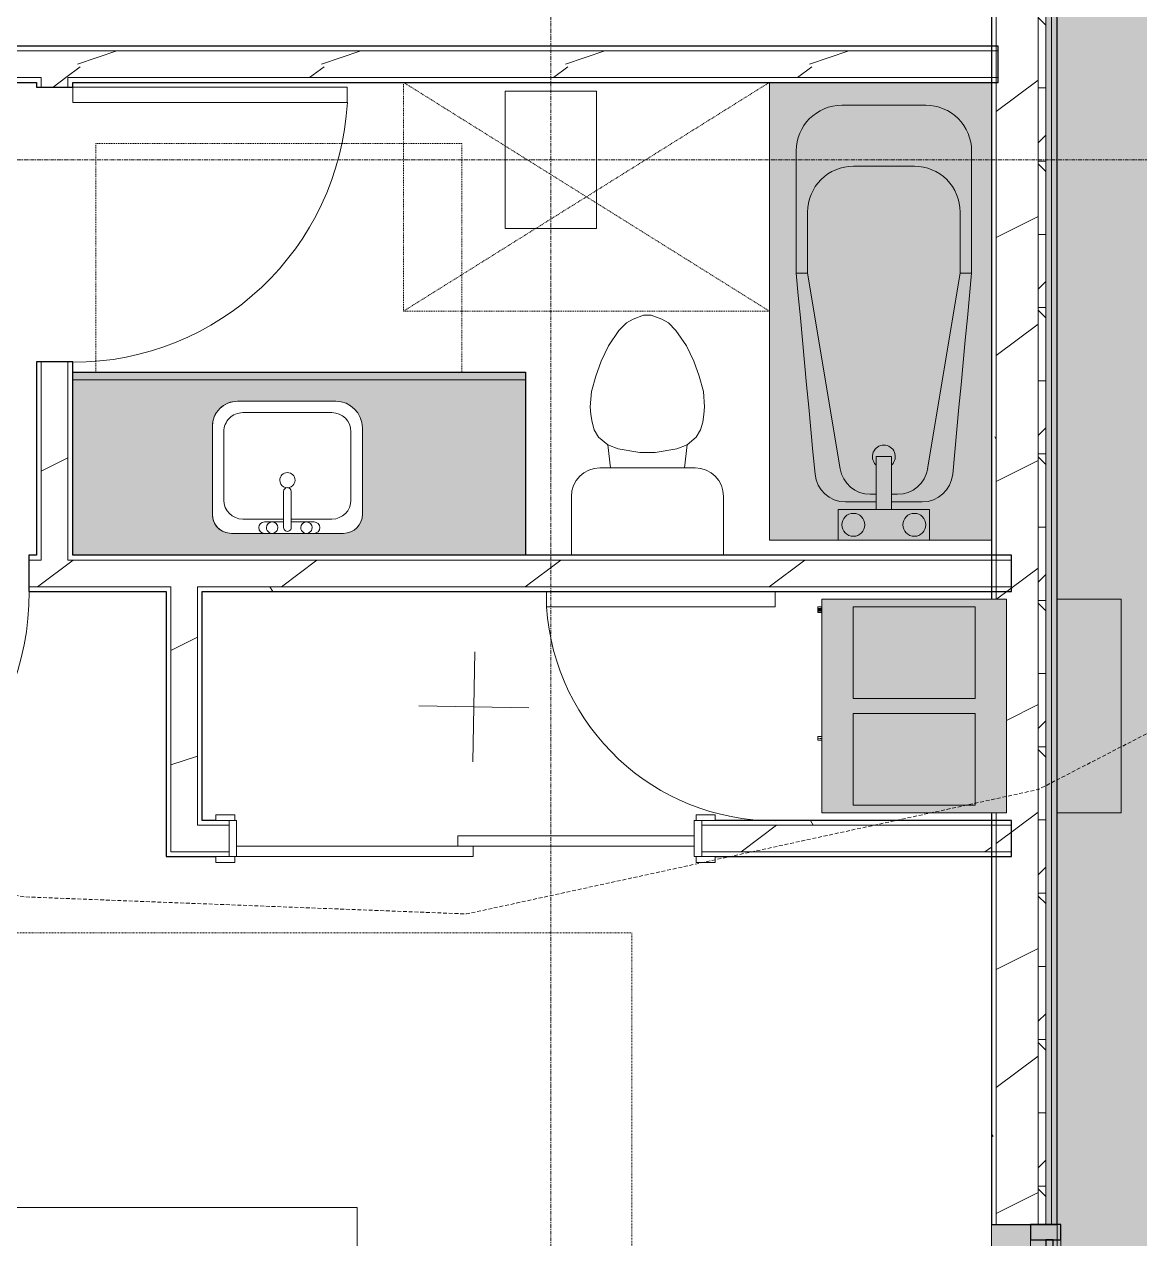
# Model space of a CAD drawing. Header units: inches. Extents: x -10205 to 13964, y -460 to 30702.
# Drawn here: x -2233.3 to -2087, y 11393.1 to 11552.3 of the extents above; entities that cross this region are included whole.
import ezdxf

# ---------------------------------------------------------------- set-up
doc = ezdxf.new("R2010")
doc.units = ezdxf.units.IN
doc.header["$MEASUREMENT"] = 0
for name, pattern in [('Dash 1_16_', [0.125, 0.0625, -0.0625]), ('Grid Line 1_2_', [0.875, 0.5, -0.125, 0.125, -0.125]), ('Hidden 1_8_', [0.1875, 0.125, -0.0625]), ('IMPORT-DASHED _2_', [0.75, 0.5, -0.25])]:
    doc.linetypes.add(name, pattern=pattern)
for name, color, linetype, lineweight in [('0-1', 7, 'Continuous', 5), ('0-4', 7, 'Continuous', 9), ('00base_6150001_dwg', 147, 'Continuous', 13), ('4', 147, 'Continuous', 13), ('A-DETL-HDLN-1', 7, 'Hidden 1_8_', 9), ('A-DOOR-3', 7, 'Continuous', 9), ('A-DOOR-4', 250, 'Continuous', 13), ('A-DOOR-FRAM-2', 250, 'Continuous', 13), ('A-FLOR-5', 192, 'Continuous', 5), ('A-GENM', 5, 'Continuous', 9), ('A-GENM-10', 5, 'Continuous', 25), ('A-WALL', 113, 'Continuous', 9), ('A-WALL-5', 130, 'Continuous', 25), ('A-WALL-6', 7, 'Continuous', 9), ('A-WALL-7', 113, 'Continuous', 5), ('A-WALL-8', 113, 'Continuous', 25), ('A-WALL-PATT-3', 7, 'Continuous', 9), ('A-WALL-PATT-4', 8, 'Continuous', 9), ('A-WALL-PATT-5', 111, 'Continuous', 9), ('E_TOPO_DTM_Contours_Minor', 147, 'IMPORT-DASHED _2_', 13), ('I-FURN-3', 7, 'Continuous', 9), ('I-FURN-HDLN-2', 254, 'Dash 1_16_', 9), ('M-EQPM-1', 8, 'Continuous', 9), ('M-EQPM-2', 7, 'Continuous', 9), ('P-SANR-FIXT-1', 8, 'Continuous', 9), ('P-SANR-FIXT-5', 7, 'Continuous', 9), ('PROP BUILD 1ST FLOOR-1', 147, 'Continuous', 13), ('Q-CASE-2', 254, 'Continuous', 9), ('Q-CASE-5', 130, 'Continuous', 25), ('Q-CASE-6', 7, 'Continuous', 9), ('S-COLS', 52, 'Continuous', 9), ('S-GRID-1', 1, 'Grid Line 1_2_', 9)]:
    doc.layers.add(name, color=color, linetype=linetype, lineweight=lineweight)
pattern_1 = [(0, (0, 0), (61.44, 15.36), [2.534, -43.546, 2.534, -43.546, -245.76]), (0, (0, 0), (61.44, 15.36), [-92.16, 2.534, -89.626, 2.534, -43.546, -107.52]), (0, (0, 0), (61.44, 15.36), [-230.4, 2.534, -28.186, 2.534, -74.266]), (120, (23.04, 7.68), (-44.02215, 45.5286), [2.534, -43.546, 2.534, -43.546, -245.76]), (120, (23.04, 7.68), (-44.02215, 45.5286), [-92.16, 2.534, -89.626, 2.534, -43.546, -107.52]), (120, (23.04, 7.68), (-44.02215, 45.5286), [-230.4, 2.534, -28.186, 2.534, -74.266]), (240, (30.72, 38.4), (-17.41785, -60.8886), [2.534, -43.546, 2.534, -43.546, -245.76]), (240, (30.72, 38.4), (-17.41785, -60.8886), [-92.16, 2.534, -89.626, 2.534, -43.546, -107.52]), (240, (30.72, 38.4), (-17.41785, -60.8886), [-230.4, 2.534, -28.186, 2.534, -74.266])]
pattern_2 = [(216.87, (12.795, 31.987), (95.9612857, 63.9749714), [15.994, -143.942]), (206.565, (31.987, 22.391), (-31.986981, -31.986924), [35.763, -35.763]), (198.435, (31.987, 6.397), (-63.974746, -31.987128), [20.231, -80.922])]

# ---------------------------------------------------------------- blocks, each defined once
blk = doc.blocks.new('Single-Flush - 36_ x 84_-1372839-SITE PLAN - CAD FILE')
at = {"layer": 'A-DOOR-3'}
blk.add_arc((18, 2.37), 36.07, 93.1789, 180, dxfattribs=at)
at = {"layer": 'A-DOOR-4'}
for p, q in [((16, 2.37), (16, 38.39)), ((18, 38.39), (16, 38.39)), ((18, 2.37), (18, 38.39)), ((18, 2.37), (16, 2.37))]:
    blk.add_line(p, q, dxfattribs=at)
blk = doc.blocks.new('Bed-Standard - King 78_ x 80_-V23-SITE PLAN - CAD FILE')
at = {"layer": 'I-FURN-3'}
for p, q in [((-28.31, 41.8), (49.69, 41.8)), ((-28.31, -38.2), (-28.31, 41.8)), ((49.69, 41.8), (49.69, -38.2)), ((49.69, -24.2), (-28.31, -17.63)), ((-25.31, -24.2), (46.69, -24.2)), ((-25.31, -36.2), (-25.31, -24.2)), ((46.69, -36.2), (46.69, -24.2)), ((-25.31, -36.2), (46.69, -36.2)), ((49.69, -38.2), (-28.31, -38.2))]:
    blk.add_line(p, q, dxfattribs=at)
at = {"layer": 'I-FURN-HDLN-2'}
for p, q in [((-64.31, 77.8), (73.69, 77.8)), ((-64.31, -38.2), (-64.31, 77.8)), ((73.69, 77.8), (73.69, -38.2))]:
    blk.add_line(p, q, dxfattribs=at)
blk = doc.blocks.new('FOLDING_SLIDING CLOSET - 60_ x 80_-1494136-SITE PLAN - CAD FILE')
at = {"layer": 'A-DOOR-3'}
for p, q in [((-32.75, 3.25), (-30.25, 3.25)), ((-32.75, 2.5), (-32.75, 3.25)), ((-30.25, 3.25), (-30.25, 2.5)), ((30.25, 3.25), (32.75, 3.25)), ((30.25, 2.5), (30.25, 3.25)), ((32.75, 3.25), (32.75, 2.5)), ((-30.25, 2.5), (-32.75, 2.5)), ((32.75, 2.5), (30.25, 2.5)), ((-32.75, -2.25), (-30.25, -2.25)), ((-32.75, -3), (-32.75, -2.25)), ((-30.25, -3), (-32.75, -3)), ((-30.25, -2.25), (-30.25, -3)), ((30.25, -2.25), (32.75, -2.25)), ((30.25, -3), (30.25, -2.25)), ((32.75, -3), (30.25, -3)), ((32.75, -2.25), (32.75, -3))]:
    blk.add_line(p, q, dxfattribs=at)
at = {"layer": 'A-DOOR-4'}
for p, q in [((-1, 0.5), (30, 0.5)), ((-1, -0.88), (-1, 0.5)), ((30, 0.5), (30, -0.88)), ((-30, -0.88), (1, -0.88)), ((-30, -2.25), (-30, -0.88)), ((30, -0.88), (-1, -0.88)), ((1, -0.88), (1, -2.25)), ((1, -2.25), (-30, -2.25))]:
    blk.add_line(p, q, dxfattribs=at)
at = {"layer": 'A-DOOR-FRAM-2'}
for p, q in [((-31, 2.5), (-30, 2.5)), ((-31, -2.25), (-31, 2.5)), ((-30, 2.5), (-30, -2.25)), ((30, 2.5), (31, 2.5)), ((30, -2.25), (30, 2.5)), ((31, 2.5), (31, -2.25)), ((-30, -2.25), (-31, -2.25)), ((31, -2.25), (30, -2.25))]:
    blk.add_line(p, q, dxfattribs=at)
blk = doc.blocks.new('M_Sink Vanity-Square - 500 x 440mm-1352614-SITE PLAN - CAD FILE')
at = {"layer": 'P-SANR-FIXT-5'}
for p, q in [((7.96, 7.09), (-6.72, 7.09)), ((7.96, 7.09), (-6.72, 7.09)), ((3.62, 7.09), (-2.88, 7.09)), ((0.12, 5.22), (-5.22, 5.22)), ((-2.88, 5.59), (0.12, 5.59)), ((0.12, 6.33), (0.12, 1.59)), ((1.12, 6.33), (1.12, 1.59)), ((1.12, 5.59), (3.62, 5.59)), ((6.46, 5.22), (1.12, 5.22)), ((-9.22, 4.59), (-9.22, -6.73)), ((-9.22, 4.59), (-9.22, -6.73)), ((10.46, -6.91), (10.46, 4.59)), ((10.46, -6.91), (10.46, 4.59)), ((-7.72, 2.72), (-7.72, -6.23)), ((8.96, -6.23), (8.96, 2.72)), ((-5.22, -8.73), (6.46, -8.73)), ((-5.72, -10.23), (7.14, -10.23)), ((-5.72, -10.23), (7.14, -10.23))]:
    blk.add_line(p, q, dxfattribs=at)
for centre, radius, start, end in [((-6.72, 4.59), 2.5, 90, 180), ((-6.72, 4.59), 2.5, 90, 180), ((-2.88, 6.34), 0.75, 90, 270), ((-1.88, 6.34), 0.75, 360, 180), ((0.62, 6.33), 0.5, 360, 180), ((2.62, 6.34), 0.75, 360, 180), ((3.62, 6.34), 0.75, 270, 90), ((7.96, 4.59), 2.5, 0, 90), ((7.96, 4.59), 2.5, 360, 90), ((-5.22, 2.72), 2.5, 90, 180), ((-1.88, 6.34), 0.75, 180, 0), ((2.62, 6.34), 0.75, 180, 360), ((6.46, 2.72), 2.5, 0, 90), ((0.62, 0.13), 1, 360, 180), ((0.62, 0.13), 1, 180, 0), ((0.62, 1.59), 0.5, 180, 0), ((-5.22, -6.23), 2.5, 180, 270), ((6.46, -6.23), 2.5, 270, 0), ((-5.72, -6.73), 3.5, 180, 270), ((-5.72, -6.73), 3.5, 180, 270), ((7.14, -6.91), 3.32, 270, 360), ((7.14, -6.91), 3.32, 270, 0)]:
    blk.add_arc(centre, radius, start, end, dxfattribs=at)
blk = doc.blocks.new('Toilet-Domestic-3D - Toilet-Domestic-3D-1372870-SITE PLAN - CAD FILE')
at = {"layer": 'P-SANR-FIXT-5'}
for p, q in [((-2.74, 11), (-1.87, 11.5)), ((-1.87, 11.5), (-0.5, 12)), ((-0.5, 12), (0.5, 12)), ((0.5, 12), (1.87, 11.5)), ((1.87, 11.5), (2.74, 11)), ((-5.13, 8), (-3.74, 10)), ((-3.74, 10), (-2.74, 11)), ((2.74, 11), (3.74, 10)), ((3.74, 10), (5.13, 8)), ((-6.06, 6), (-5.13, 8)), ((5.13, 8), (6.06, 6)), ((-6.79, 4), (-6.06, 6)), ((6.06, 6), (6.79, 4)), ((-7.33, 1.99), (-6.79, 4)), ((6.79, 4), (7.33, 1.99)), ((-7.5, 0), (-7.33, 1.99)), ((7.33, 1.99), (7.5, 0)), ((-7.41, -1), (-7.5, 0)), ((-7.24, -2), (-7.41, -1)), ((7.41, -1), (7.24, -2)), ((7.5, 0), (7.41, -1)), ((-6.97, -3), (-7.24, -2)), ((-6.4, -4), (-6.97, -3)), ((6.97, -3), (6.4, -4)), ((7.24, -2), (6.97, -3)), ((-5.21, -5), (-6.4, -4)), ((6.4, -4), (5.21, -5)), ((-3.84, -5.5), (-5.21, -5)), ((-4.86, -8.02), (-5.21, -5)), ((-1, -6), (-3.84, -5.5)), ((1, -6), (-1, -6)), ((3.84, -5.5), (1, -6)), ((5.21, -5), (3.84, -5.5)), ((4.86, -8.02), (5.21, -5)), ((6.25, -8.02), (-6.25, -8.02)), ((-9.98, -11.75), (-9.98, -19.48)), ((9.98, -19.48), (9.98, -11.75))]:
    blk.add_line(p, q, dxfattribs=at)
for centre, start, end in [((-6.25, -11.75), 90, 180), ((6.25, -11.75), 0, 90)]:
    blk.add_arc(centre, 3.73, start, end, dxfattribs=at)
blk = doc.blocks.new('OD_CW_Base Cabinet - OD_CW_Base Cabinet-1372871-SITE PLAN - CAD FILE')
at = {"layer": 'Q-CASE-2'}
blk.add_hatch(color=256, dxfattribs=at).paths.add_polyline_path([(39.92, -1), (61.99, -1), (61.99, 0), (2.61, 0), (2.61, -1)], flags=0)
h = blk.add_hatch(color=256, dxfattribs=at)
h.paths.add_polyline_path([(23.43, -24), (61.99, -24), (61.99, -1), (2.61, -1), (2.61, -24), (22.18, -24)], flags=0)
h.paths.add_polyline_path([(23.43, -21.13), (22.78, -21.04), (22.18, -20.79), (21.66, -20.39), (21.26, -19.88), (21.01, -19.27), (20.93, -18.63), (20.93, -7.12), (21.04, -6.26), (21.37, -5.46), (21.9, -4.77), (22.59, -4.25), (23.43, -3.91), (24.25, -3.8), (37.11, -3.8), (38.11, -3.96), (38.86, -4.27), (39.59, -4.83), (40.14, -5.55), (40.49, -6.4), (40.61, -7.3), (40.53, -19.27), (40.28, -19.88), (39.88, -20.39), (39.36, -20.79), (38.76, -21.04), (38.11, -21.13), (24.25, -21.13)], flags=0)
at = {"layer": 'Q-CASE-5'}
for p, q in [((2.61, 0), (61.99, 0)), ((61.99, 0), (61.99, -24))]:
    blk.add_line(p, q, dxfattribs=at)
at = {"layer": 'Q-CASE-6'}
for p, q in [((2.61, 0), (61.99, 0)), ((61.99, -1), (2.61, -1)), ((2.61, -1), (61.99, -1)), ((61.99, 0), (61.99, -1)), ((61.99, -1), (61.99, -24))]:
    blk.add_line(p, q, dxfattribs=at)
blk = doc.blocks.new('Bath Tub - Maestro - 60_x30_-1372872-SITE PLAN - CAD FILE')
at = {"layer": 'P-SANR-FIXT-1'}
for points in [[(0, -25), (0, -29.1), (60, -29.1), (60, 0), (0, 0), (0, -9), (4, -9), (4, -14), (5, -14), (5.05, -9.3), (5.21, -8.67), (5.48, -8.06), (5.83, -7.51), (6.27, -7.03), (6.79, -6.62), (7.36, -6.31), (7.98, -6.09), (9.35, -5.91), (35, -3.5), (51, -3.5), (52.04, -3.59), (53.05, -3.86), (54, -4.3), (54.95, -5), (55.6, -5.64), (56.2, -6.5), (56.64, -7.45), (56.91, -8.46), (57, -9.5), (56.97, -20.74), (56.8, -22.05), (56.2, -23.5), (55.24, -24.74), (54, -25.7), (52.55, -26.3), (51, -26.5), (34.42, -26.45), (7.98, -23.91), (7.36, -23.69), (6.79, -23.38), (6.27, -22.97), (5.83, -22.49), (5.48, -21.94), (5.21, -21.33), (5.05, -20.7), (5, -19), (5, -16), (4, -16), (4, -21), (0, -21)], [(8.63, -5.97), (9.35, -9.26), (35, -5), (35, -3.5), (8.84, -5.95)], [(35, -3.77), (35, -5), (43, -5), (51, -3.5), (35, -3.5)], [(43, -5), (44.55, -5.2), (46.03, -5.83), (47.28, -6.81), (48.2, -8), (48.8, -9.5), (49, -11), (57, -9.5), (56.91, -8.46), (56.64, -7.45), (56.2, -6.5), (55.29, -5.34), (54.86, -4.9), (54, -4.3), (53.05, -3.86), (52.04, -3.59), (51, -3.5), (44.22, -4.77)], [(5, -9.96), (6, -13.2), (6.24, -11.83), (6.98, -10.59), (8.2, -9.66), (9.35, -9.26), (8.63, -5.97), (7.98, -6.09), (7.36, -6.31), (6.74, -6.66), (6.27, -7.03), (5.72, -7.68), (5.48, -8.06), (5.21, -8.67), (5.05, -9.3)], [(6, -16.41), (6, -16.8), (6.24, -18.17), (6.98, -19.41), (8.03, -20.28), (9.35, -20.74), (35, -25), (43, -25), (44.55, -24.8), (46, -24.2), (47.24, -23.24), (48.2, -22), (48.8, -20.5), (49, -19), (49, -11), (48.8, -9.45), (48.12, -7.9), (47.24, -6.76), (46, -5.8), (44.55, -5.2), (43, -5), (35, -5), (9.22, -9.3), (8.03, -9.72), (6.82, -10.83), (6.24, -11.83), (6, -13.2), (6, -14), (10.94, -14), (10.94, -16), (6, -16)], [(49, -19), (57, -20.5), (57, -9.5), (49, -11)], [(4, -16), (10.94, -16), (10.94, -14), (4, -14)], [(5, -20.04), (5.06, -20.74), (5.24, -21.4), (5.72, -22.32), (5.87, -22.53), (6.33, -23.02), (6.79, -23.38), (7.36, -23.69), (8, -23.92), (8.63, -24.03), (9.35, -20.74), (8.03, -20.28), (6.95, -19.38), (6.24, -18.17), (6, -16.8), (5.05, -19.87)], [(43, -25), (51, -26.5), (52.55, -26.3), (54, -25.7), (55.42, -24.51), (56.24, -23.4), (56.8, -22.05), (57, -20.5), (49, -19), (48.72, -20.74), (48.16, -22.05), (47.03, -23.4), (46, -24.2), (44.55, -24.8)], [(8.63, -24.03), (35, -26.5), (35, -25), (9.35, -20.74), (8.65, -23.91)], [(35, -26.5), (51, -26.5), (43, -25), (35, -25), (35, -26.23)]]:
    blk.add_hatch(color=256, dxfattribs=at).paths.add_polyline_path(points, flags=0)
h = blk.add_hatch(color=256, dxfattribs=at)
h.paths.add_polyline_path([(0, -21), (4, -21), (4, -9), (0, -9), (0, -20.74)], flags=0)
h.paths.add_polyline_path([(0.5, -19), (0.55, -18.61), (0.7, -18.25), (0.94, -17.94), (1.25, -17.7), (1.61, -17.55), (2, -17.5), (2.39, -17.55), (3.02, -17.91), (3.06, -17.94), (3.3, -18.25), (3.45, -18.61), (3.5, -19), (3.43, -19.44), (3.3, -19.75), (3.06, -20.06), (2.75, -20.3), (2.38, -20.45), (2, -20.5), (1.61, -20.45), (1.25, -20.3), (0.94, -20.06), (0.7, -19.75), (0.55, -19.39)], flags=0)
h.paths.add_polyline_path([(0.5, -11), (0.55, -10.61), (0.7, -10.25), (0.94, -9.94), (1.25, -9.7), (1.61, -9.55), (2, -9.5), (2.39, -9.55), (2.75, -9.7), (3.06, -9.94), (3.3, -10.25), (3.45, -10.61), (3.5, -11), (3.33, -11.67), (3.3, -11.75), (3.06, -12.06), (2.75, -12.3), (2.39, -12.45), (2, -12.5), (1.61, -12.45), (1.25, -12.3), (0.94, -12.06), (0.7, -11.75), (0.55, -11.39)], flags=0)
h = blk.add_hatch(color=256, dxfattribs=at)
h.paths.add_polyline_path([(0.5, -19), (0.55, -19.39), (0.7, -19.75), (0.94, -20.06), (1.25, -20.3), (1.61, -20.45), (2, -20.5), (2.39, -20.45), (2.75, -20.3), (3.06, -20.06), (3.43, -19.44), (3.45, -19.39), (3.5, -19), (3.45, -18.61), (3.3, -18.25), (3.02, -17.91), (2.75, -17.7), (2.39, -17.55), (2, -17.5), (1.61, -17.55), (1.25, -17.7), (0.94, -17.94), (0.7, -18.25), (0.55, -18.61)], flags=0)
h.paths.add_polyline_path([(0.5, -11), (0.55, -11.39), (0.7, -11.75), (0.94, -12.06), (1.25, -12.3), (1.61, -12.45), (2, -12.5), (2.39, -12.45), (2.75, -12.3), (3.06, -12.06), (3.33, -11.67), (3.45, -11.39), (3.5, -11), (3.45, -10.61), (3.3, -10.25), (3.06, -9.94), (2.75, -9.7), (2.39, -9.55), (2, -9.5), (1.61, -9.55), (1.25, -9.7), (0.94, -9.94), (0.7, -10.25), (0.55, -10.61)], flags=0)
h = blk.add_hatch(color=256, dxfattribs=at)
h.paths.add_polyline_path([(5, -19.08), (5.05, -19.87), (6, -16.8), (6, -16), (5, -16), (5, -17.14)], flags=0)
h.paths.add_polyline_path([(5, -14), (6, -14), (6, -13.2), (5, -9.96), (5, -10.92)], flags=0)
at = {"layer": 'P-SANR-FIXT-5'}
for p, q in [((60, 0), (0, 0)), ((0, 0), (0, -9)), ((35, -3.5), (51, -3.5)), ((35, -5), (35, -3.5)), ((35, -5), (9.35, -9.26)), ((43, -5), (35, -5)), ((4, -9), (0, -9)), ((0, -9), (0, -21)), ((4, -14), (4, -9)), ((57, -9.5), (57, -20.5)), ((5, -14), (5, -9.96)), ((49, -19), (49, -11)), ((4, -16), (4, -14)), ((4, -14), (10.94, -14)), ((6, -13.2), (6, -14)), ((10.94, -16), (10.94, -14)), ((4, -21), (4, -16)), ((10.94, -16), (4, -16)), ((5, -20.04), (5, -16)), ((6, -16), (6, -16.8)), ((0, -21), (0, -29.1)), ((0, -21), (4, -21)), ((9.35, -20.74), (35, -25)), ((35, -25), (35, -26.5)), ((35, -25), (43, -25)), ((51, -26.5), (35, -26.5))]:
    blk.add_line(p, q, dxfattribs=at)
at = {"layer": 'P-SANR-FIXT-5', "flags": 128}
for points in [[(8.63, -5.97), (11.56, -5.7), (14.49, -5.42), (17.42, -5.15), (20.35, -4.87), (23.28, -4.6), (26.21, -4.32), (29.14, -4.05), (32.07, -3.77), (35, -3.5)], [(35, -26.5), (32.07, -26.23), (29.14, -25.95), (26.21, -25.68), (23.28, -25.4), (20.35, -25.13), (17.42, -24.85), (14.49, -24.58), (11.56, -24.3), (8.63, -24.03)]]:
    blk.add_lwpolyline(points, dxfattribs=at)
at = {"layer": 'P-SANR-FIXT-5'}
for centre, radius, start, end in [((51, -9.5), 6, 0, 90), ((9, -9.96), 4, 95.3558, 180), ((43, -11), 6, 360, 90), ((2, -11), 1.5, 0, 180), ((10, -13.2), 4, 99.4223, 180), ((2, -11), 1.5, 180, 360), ((10.94, -15), 1.5, 0, 135), ((10.94, -15), 1.5, 225, 360), ((2, -19), 1.5, 0, 180), ((10, -16.8), 4, 180, 260.5777), ((2, -19), 1.5, 180, 360), ((43, -19), 6, 270, 0), ((9, -20.04), 4, 180, 264.6442), ((51, -20.5), 6, 270, 0)]:
    blk.add_arc(centre, radius, start, end, dxfattribs=at)
blk = doc.blocks.new('Single-Flush - 36_ x 84_-1372824-SITE PLAN - CAD FILE')
at = {"layer": 'A-DOOR-3'}
blk.add_arc((18, -2.38), 36.07, 180, 266.8211, dxfattribs=at)
at = {"layer": 'A-DOOR-4'}
for p, q in [((16, -2.38), (16, -38.39)), ((18, -2.38), (16, -2.38)), ((18, -2.38), (18, -38.39)), ((18, -38.39), (16, -38.39))]:
    blk.add_line(p, q, dxfattribs=at)
blk = doc.blocks.new('HVAC_SPVU_AlliedAir_MGE4 - HVAC_SPVU_AlliedAir_MGE4-V93-SITE PLAN - CAD FILE')
at = {"layer": 'M-EQPM-1'}
for points in [[(14, 27.12), (-14, 27.12), (-14, 18.75), (14, 18.75)], [(-12.36, -12.13), (-12.89, -12.13), (-12.81, -12.63), (-12.36, -12.63)], [(4.31, -12.13), (4.19, -12.13), (4.25, -12.63), (4.31, -12.63)]]:
    blk.add_hatch(color=256, dxfattribs=at).paths.add_polyline_path(points, flags=0)
h = blk.add_hatch(color=256, dxfattribs=at)
h.paths.add_polyline_path([(14, 8), (14, 12.12), (-14, 12.12), (-14, -12.13), (14, -12.13), (14, -2.56)], flags=0)
h.paths.add_polyline_path([(13, -8), (1, -8), (1, 8), (13, 8), (13, -2.56)], flags=0)
h.paths.add_polyline_path([(-1, 8), (-1, -8), (-13, -8), (-13, 8), (-9.39, 8)], flags=0)
h = blk.add_hatch(color=256, dxfattribs=at)
h.paths.add_polyline_path([(13, -8), (13, 8), (1, 8), (1, -8)], flags=0)
h.paths.add_polyline_path([(-1, -2.56), (-1, 8), (-13, 8), (-13, -8), (-1, -8)], flags=0)
at = {"layer": 'M-EQPM-2'}
for p, q in [((-14, 27.12), (14, 27.12)), ((-14, 27.12), (-14, 18.75)), ((14, 27.12), (14, 18.75)), ((-14, 12.12), (14, 12.12)), ((-14, 12.12), (-14, -12.13)), ((14, 12.12), (14, -12.13)), ((-1, 8), (-13, 8)), ((-13, 8), (-13, -8)), ((-1, -8), (-1, 8)), ((13, 8), (1, 8)), ((1, 8), (1, -8)), ((13, -8), (13, 8)), ((-13, -8), (-1, -8)), ((1, -8), (13, -8)), ((14, -12.13), (-14, -12.13)), ((-13, -12.13), (-13, -12.63)), ((-12.25, -12.63), (-13, -12.63)), ((-13, -12.63), (-12.89, -12.63)), ((-12.36, -12.63), (-12.25, -12.63)), ((-12.25, -12.63), (-12.25, -12.13)), ((4, -12.13), (4, -12.63)), ((4.5, -12.63), (4, -12.63)), ((4, -12.63), (4.19, -12.63)), ((4.31, -12.63), (4.5, -12.63)), ((4.5, -12.63), (4.5, -12.13))]:
    blk.add_line(p, q, dxfattribs=at)
blk = doc.blocks.new('Single-Flush - 30_ x 80_-1420870-SITE PLAN - CAD FILE')
at = {"layer": 'A-DOOR-3'}
blk.add_arc((15, 2.375), 30.067, 93.81407, 180, dxfattribs=at)
at = {"layer": 'A-DOOR-4'}
for p, q in [((13, 2.375), (13, 32.375)), ((15, 32.375), (13, 32.375)), ((15, 2.375), (15, 32.375)), ((15, 2.375), (13, 2.375))]:
    blk.add_line(p, q, dxfattribs=at)
blk = doc.blocks.new('1750 Ox - Unit Layouts_rvt-1-SITE PLAN - CAD FILE')
at = {"layer": 'A-WALL-PATT-3'}
h = blk.add_hatch(dxfattribs=at)
h.set_pattern_fill('FP_2', color=256, style=0, pattern_type=2)
h.set_pattern_definition(pattern_1)
h.paths.add_polyline_path([(-2368.3, 11544.73), (-2357.3, 11544.73), (-2357.3, 11545.35), (-2368.3, 11545.35)], flags=0)
h.paths.add_polyline_path([(-2152.92, 11544.73), (-2106.45, 11544.73), (-2106.45, 11545.35), (-2227.55, 11545.35), (-2227.55, 11544.73), (-2171.06, 11544.73)], flags=0)
h.paths.add_polyline_path([(-2293.91, 11544.73), (-2293.91, 11545.35), (-2307.3, 11545.35), (-2307.3, 11544.73), (-2295.62, 11544.73)], flags=0)
h.paths.add_polyline_path([(-2231.05, 11544.73), (-2231.05, 11545.35), (-2257.91, 11545.35), (-2257.91, 11544.73), (-2231.67, 11544.73)], flags=0)
h = blk.add_hatch(dxfattribs=at)
h.set_pattern_fill('FP_2', color=256, style=0, pattern_type=2)
h.set_pattern_definition(pattern_1)
h.paths.add_polyline_path([(-2214.68, 11477.98), (-2214.06, 11477.98), (-2214.06, 11478.6), (-2232.68, 11478.6), (-2232.68, 11477.98), (-2227.55, 11477.98)], flags=0)
h.paths.add_polyline_path([(-2272.31, 11477.98), (-2268.68, 11477.98), (-2268.68, 11478.6), (-2272.93, 11478.6), (-2272.93, 11477.98)], flags=0)
h.paths.add_polyline_path([(-2106.45, 11477.98), (-2106.45, 11478.6), (-2210.56, 11478.6), (-2210.56, 11477.98), (-2119.13, 11477.98)], flags=0)
h = blk.add_hatch(dxfattribs=at)
h.set_pattern_fill('FP_2', color=256, style=0, pattern_type=2)
h.set_pattern_definition(pattern_1)
h.paths.add_polyline_path([(-2209.93, 11447.35), (-2206.42, 11447.35), (-2206.42, 11447.98), (-2210.56, 11447.98), (-2210.56, 11447.35)], flags=0)
h.paths.add_polyline_path([(-2128.7, 11447.35), (-2106.45, 11447.39), (-2106.45, 11447.98), (-2144.42, 11447.98), (-2144.42, 11447.35), (-2142.67, 11447.35)], flags=0)
h = blk.add_hatch(dxfattribs=at)
h.set_pattern_fill('FP_2', color=256, style=0, pattern_type=2)
h.set_pattern_definition(pattern_1)
h.paths.add_polyline_path([(-2208.17, 11443.23), (-2206.42, 11443.23), (-2206.42, 11443.85), (-2214.68, 11443.85), (-2214.68, 11443.23), (-2210.56, 11443.23)], flags=0)
h.paths.add_polyline_path([(-2128.7, 11443.23), (-2106.45, 11443.27), (-2106.45, 11443.85), (-2144.42, 11443.85), (-2144.42, 11443.23), (-2142.67, 11443.23)], flags=0)
at = {"layer": 'A-WALL-PATT-4'}
h = blk.add_hatch(dxfattribs=at)
h.set_pattern_fill('FP_4', color=256, style=0, pattern_type=2)
h.set_pattern_definition(pattern_2)
h.paths.add_polyline_path([(-2231.05, 11545.35), (-2105.82, 11545.35), (-2105.82, 11548.85), (-2257.91, 11548.85), (-2257.91, 11545.35)], flags=0)
h.paths.add_polyline_path([(-2364.8, 11545.35), (-2357.3, 11545.35), (-2357.3, 11548.85), (-2364.8, 11548.85), (-2364.8, 11545.41)], flags=0)
h.paths.add_polyline_path([(-2296.3, 11545.35), (-2293.91, 11545.35), (-2293.91, 11548.85), (-2307.3, 11548.85), (-2307.3, 11545.35), (-2299.8, 11545.35)], flags=0)
h = blk.add_hatch(dxfattribs=at)
h.set_pattern_fill('FP_4', color=256, style=0, pattern_type=2)
h.set_pattern_definition(pattern_2)
h.paths.add_polyline_path([(-2231.05, 11482.1), (-2227.55, 11482.1), (-2227.55, 11508.1), (-2231.05, 11508.1), (-2231.05, 11482.73)], flags=0)
h.paths.add_polyline_path([(-2231.05, 11544.1), (-2227.55, 11544.1), (-2227.55, 11545.35), (-2231.05, 11545.35), (-2231.05, 11544.73)], flags=0)
h = blk.add_hatch(dxfattribs=at)
h.set_pattern_fill('FP_4', color=256, style=0, pattern_type=2)
h.set_pattern_definition(pattern_2)
h.paths.add_polyline_path([(-2276.43, 11478.6), (-2268.68, 11478.6), (-2268.68, 11482.1), (-2276.43, 11482.1), (-2276.43, 11478.6)], flags=0)
h.paths.add_polyline_path([(-2105.82, 11478.6), (-2105.82, 11482.1), (-2232.68, 11482.1), (-2232.68, 11478.6), (-2119.13, 11478.6)], flags=0)
h = blk.add_hatch(dxfattribs=at)
h.set_pattern_fill('FP_4', color=256, style=0, pattern_type=2)
h.set_pattern_definition(pattern_2)
h.paths.add_polyline_path([(-2210.56, 11447.35), (-2210.56, 11478.6), (-2214.06, 11478.6), (-2214.06, 11447.35)], flags=0)
h = blk.add_hatch(dxfattribs=at)
h.set_pattern_fill('FP_4', color=256, style=0, pattern_type=2)
h.set_pattern_definition(pattern_2)
h.paths.add_polyline_path([(-2106.45, 11443.85), (-2106.45, 11447.35), (-2144.42, 11447.35), (-2144.42, 11443.85), (-2119.13, 11443.85)], flags=0)
h.paths.add_polyline_path([(-2214.06, 11443.85), (-2206.42, 11443.85), (-2206.42, 11447.35), (-2214.06, 11447.35)], flags=0)
at = {"layer": 'A-DETL-HDLN-1'}
for p, q in [((-2183.55, 11544.73), (-2183.55, 11514.73)), ((-2183.55, 11514.73), (-2135.55, 11544.73)), ((-2135.55, 11514.73), (-2183.55, 11544.73)), ((-2223.89, 11536.73), (-2223.89, 11506.73)), ((-2175.89, 11536.73), (-2223.89, 11536.73)), ((-2175.89, 11506.73), (-2175.89, 11536.73)), ((-2183.55, 11514.73), (-2135.55, 11514.73))]:
    blk.add_line(p, q, dxfattribs=at)
at = {"layer": 'A-WALL-5'}
for p, q in [((-2105.55, 11549.48), (-2257.91, 11549.48)), ((-2105.55, 11544.73), (-2105.55, 11549.48)), ((-2257.91, 11544.73), (-2231.67, 11544.73)), ((-2231.67, 11544.73), (-2231.67, 11544.1)), ((-2226.92, 11544.1), (-2226.92, 11544.73)), ((-2226.92, 11544.73), (-2105.55, 11544.73)), ((-2231.67, 11544.1), (-2226.92, 11544.1)), ((-2231.67, 11508.1), (-2231.67, 11482.73)), ((-2226.92, 11508.1), (-2231.67, 11508.1)), ((-2226.92, 11482.73), (-2226.92, 11508.1)), ((-2231.67, 11482.73), (-2232.68, 11482.73)), ((-2232.68, 11482.73), (-2232.68, 11477.98)), ((-2103.82, 11482.73), (-2226.92, 11482.73)), ((-2103.82, 11477.98), (-2103.82, 11482.73)), ((-2232.68, 11477.98), (-2214.68, 11477.98)), ((-2214.68, 11477.98), (-2214.68, 11447.98)), ((-2209.93, 11477.98), (-2103.82, 11477.98)), ((-2209.93, 11447.98), (-2209.93, 11477.98)), ((-2214.68, 11447.98), (-2214.68, 11443.85)), ((-2208.17, 11447.98), (-2209.93, 11447.98)), ((-2103.82, 11447.98), (-2142.67, 11447.98)), ((-2103.82, 11443.23), (-2103.82, 11447.98)), ((-2214.68, 11443.85), (-2214.68, 11443.23)), ((-2214.68, 11443.23), (-2208.17, 11443.23)), ((-2142.67, 11443.23), (-2103.82, 11443.23))]:
    blk.add_line(p, q, dxfattribs=at)
at = {"layer": 'A-WALL-6'}
for p, q in [((-2105.55, 11548.85), (-2257.91, 11548.85)), ((-2231.05, 11545.35), (-2257.91, 11545.35)), ((-2231.05, 11545.35), (-2231.05, 11544.73)), ((-2231.05, 11544.1), (-2231.05, 11544.73)), ((-2227.55, 11545.35), (-2227.55, 11544.73)), ((-2105.55, 11545.35), (-2227.55, 11545.35)), ((-2227.55, 11544.1), (-2227.55, 11544.73)), ((-2231.05, 11482.73), (-2231.05, 11508.1)), ((-2227.55, 11482.73), (-2227.55, 11508.1)), ((-2231.05, 11482.1), (-2231.05, 11482.73)), ((-2231.05, 11482.1), (-2231.05, 11482.73)), ((-2227.55, 11482.1), (-2227.55, 11482.73)), ((-2227.55, 11482.73), (-2227.55, 11482.1)), ((-2232.68, 11482.1), (-2231.05, 11482.1)), ((-2227.55, 11482.1), (-2103.82, 11482.1)), ((-2232.68, 11478.6), (-2214.06, 11478.6)), ((-2214.06, 11477.98), (-2214.06, 11478.6)), ((-2214.06, 11477.98), (-2214.06, 11447.98)), ((-2210.56, 11478.6), (-2103.82, 11478.6)), ((-2210.56, 11477.98), (-2210.56, 11478.6)), ((-2210.56, 11477.98), (-2210.56, 11447.98)), ((-2214.06, 11447.35), (-2214.06, 11447.98)), ((-2210.56, 11447.35), (-2210.56, 11447.98)), ((-2214.06, 11443.85), (-2214.06, 11447.35)), ((-2210.56, 11447.35), (-2206.42, 11447.35)), ((-2144.42, 11447.35), (-2103.82, 11447.35)), ((-2214.06, 11443.85), (-2206.42, 11443.85)), ((-2144.42, 11443.85), (-2103.82, 11443.85))]:
    blk.add_line(p, q, dxfattribs=at)
at = {"layer": '0-4'}
for name, p, rotation in [('Bath Tub - Maestro - 60_x30_-1372872-SITE PLAN - CAD FILE', (-2135.55, 11484.73), 89.99999999999417), ('Single-Flush - 36_ x 84_-1372824-SITE PLAN - CAD FILE', (-2229.3, 11526.1), 90.00000000000165), ('M_Sink Vanity-Square - 500 x 440mm-1352614-SITE PLAN - CAD FILE', (-2198.15, 11492.7), 180), ('Single-Flush - 36_ x 84_-1372839-SITE PLAN - CAD FILE', (-2250.68, 11480.35), 180), ('Single-Flush - 30_ x 80_-1420870-SITE PLAN - CAD FILE', (-2132.42, 11462.98), 89.99999999999959), ('HVAC_SPVU_AlliedAir_MGE4 - HVAC_SPVU_AlliedAir_MGE4-V93-SITE PLAN - CAD FILE', (-2116.57, 11462.98), 269.9999999999947), ('Bed-Standard - King 78_ x 80_-V23-SITE PLAN - CAD FILE', (-2231.42, 11368.93), 269.9999999999959)]:
    blk.add_blockref(name, p, dxfattribs=dict(at, rotation=rotation))
for name, p in [('Toilet-Domestic-3D - Toilet-Domestic-3D-1372870-SITE PLAN - CAD FILE', (-2151.55, 11502.2)), ('OD_CW_Base Cabinet - OD_CW_Base Cabinet-1372871-SITE PLAN - CAD FILE', (-2229.54, 11506.73)), ('FOLDING_SLIDING CLOSET - 60_ x 80_-1494136-SITE PLAN - CAD FILE', (-2175.42, 11445.48))]:
    blk.add_blockref(name, p, dxfattribs=at)
blk = doc.blocks.new('Concrete-Rectangular-Column - ONE-V2-SITE PLAN - CAD FILE')
at = {"layer": 'S-COLS'}
for p, q in [((-6, 9), (6, 9)), ((-6, -9), (-6, 9)), ((6, 9), (6, -9)), ((6, -9), (-6, -9))]:
    blk.add_line(p, q, dxfattribs=at)
blk = doc.blocks.new('_THE_ WINDOW _ DOOR - Window - 1st Floor-V143-SITE PLAN - CAD FILE')
at = {"layer": 'A-GENM'}
h = blk.add_hatch(color=256, dxfattribs=at)
h.paths.add_polyline_path([(19.01, -2.81), (19.01, -0.81), (17.01, -0.81), (17.01, -4.81), (19.01, -4.81), (19.01, -3.31)], flags=0)
h.paths.add_polyline_path([(-17.01, -3.81), (-17.01, -0.81), (-19.01, -0.81), (-19.01, -4.81), (-17.01, -4.81), (-17.01, -4.31)], flags=0)
h = blk.add_hatch(color=256, dxfattribs=at)
h.paths.add_polyline_path([(17.01, -2.81), (17.01, -0.81), (-17.01, -0.81), (-17.01, -2.81), (-13.42, -2.81)], flags=0)
h.paths.add_polyline_path([(17.01, -4.81), (17.01, -3.81), (-17.01, -3.81), (-17.01, -4.81), (-13.42, -4.81)], flags=0)
blk.add_hatch(color=256, dxfattribs=at).paths.add_polyline_path([(17.01, -3.81), (17.01, -2.81), (-17.01, -2.81), (-17.01, -3.81), (-13.42, -3.81)], flags=0)
for p, q in [((-17.01, -0.81), (17.01, -0.81)), ((17.01, -4.81), (-17.01, -4.81))]:
    blk.add_line(p, q, dxfattribs=at)
at = {"layer": 'A-GENM-10'}
for p, q in [((-17.01, -0.81), (-19.01, -0.81)), ((-19.01, -0.81), (-19.01, -4.81)), ((-17.01, -4.81), (-17.01, -0.81)), ((19.01, -0.81), (17.01, -0.81)), ((17.01, -0.81), (17.01, -4.81)), ((19.01, -4.81), (19.01, -0.81)), ((17.01, -2.81), (-17.01, -2.81)), ((-17.01, -2.81), (-17.01, -3.81)), ((17.01, -3.81), (17.01, -2.81)), ((-17.01, -3.81), (17.01, -3.81)), ((-19.01, -4.81), (-17.01, -4.81)), ((17.01, -4.81), (19.01, -4.81))]:
    blk.add_line(p, q, dxfattribs=at)
blk = doc.blocks.new('00base_6150001_dwg-1748108-SITE PLAN - CAD FILE')
at = {"layer": '4'}
for p, q in [((4040080.5, 3367921.41), (4040080.5, 3367935.81)), ((4040073.3, 3367928.61), (4040087.7, 3367928.61))]:
    blk.add_line(p, q, dxfattribs=at)
at = {"layer": 'E_TOPO_DTM_Contours_Minor', "flags": 128}
blk.add_lwpolyline([(4039252.62, 3365857.2), (4039020.05, 3365861.75), (4038973.88, 3365861.59), (4038861.41, 3365859.33), (4038858.64, 3365858.61), (4038857.82, 3365918.33), (4039073.1, 3365924.55), (4039206.55, 3365928.78), (4039401.42, 3365934.07), (4039520.83, 3365937.35), (4039734.14, 3365944.3), (4039804.02, 3365945.94), (4039832.71, 3365946.03), (4039862.55, 3365949.25), (4039920.65, 3366004.62), (4039966.87, 3366023.44), (4040043.61, 3366061.09), (4040104.84, 3366069.9), (4040228.65, 3366100.24), (4040263.62, 3366115.22), (4040396.93, 3366210.23), (4040430.99, 3366254.57), (4040450.75, 3366303.97), (4040457.7, 3366335.55), (4040444.05, 3366457.66), (4040453.77, 3366493.03), (4040477.6, 3366571.12), (4040499.05, 3366626.2), (4040445.52, 3366664.43), (4040407.73, 3366678.31), (4040295.79, 3366733.52), (4040295.14, 3366745.83), (4040282.12, 3366804.89), (4040249.41, 3366843.65), (4040222, 3366862), (4040173.34, 3366919.86), (4040141.85, 3367004.13), (4040085.48, 3367010.66), (4040078.42, 3366999.19), (4040078.02, 3367015.44), (4040075.56, 3367014.16), (4040073.43, 3367085.36), (4040077.03, 3367095.76), (4040087.83, 3367110.42), (4040133.79, 3367148.67), (4040142.9, 3367150.41), (4040173.34, 3367152.13), (4040248.4, 3367155.54), (4040303.61, 3367179), (4040305.01, 3367180.6), (4040314.1, 3367320.13), (4040412.19, 3367323.23), (4040464.66, 3367355.6), (4040480.33, 3367373.02), (4040447.59, 3367379.03), (4040414.9, 3367401.33), (4040302.1, 3367588.34), (4040297.77, 3367601.42), (4040292.94, 3367640.53), (4040278.76, 3367647.23), (4040258.05, 3367669.58), (4040251.75, 3367683.32), (4040228.23, 3367701.53), (4040191.93, 3367744.06), (4040088.17, 3367822.19), (4040070.89, 3367854.4), (4040053.33, 3367929.1), (4040054.6, 3367987.05), (4040071.57, 3368125.96), (4040088.2, 3368181.38), (4040227.2, 3368374.21), (4040261.3, 3368391.16), (4040298.09, 3368467.42), (4040359.33, 3368649.94), (4040330.14, 3368806.68), (4040165.36, 3368861.7), (4040095.11, 3368957.57), (4039980.83, 3369203.77), (4039973.03, 3369222.75), (4039971.1, 3369237.13), (4039953.69, 3369411.97), (4039943.81, 3369412.31), (4039948.44, 3369463.12), (4039934.76, 3369506.53), (4039957.12, 3369602.07), (4039953.45, 3369619.3), (4039952.3, 3369641.76), (4039981.14, 3369781.64), (4039927.51, 3369828.3), (4039868.14, 3369862.14), (4039854.3, 3369870.58), (4039852.33, 3369875.19), (4039836.27, 3369892.24), (4039760.55, 3369889.74), (4039752.05, 3369892.47), (4039754.27, 3369889.44), (4039754.97, 3369888.17), (4039678.61, 3369845.65), (4039658.84, 3369875.07), (4039628.93, 3369914.75), (4039604.03, 3369963.13), (4039505.98, 3369925.86), (4039392.8, 3369947.45), (4039386.34, 3369967.06), (4039355.34, 3369961.3), (4039291.9, 3369959.77), (4039275.44, 3369929.93), (4039053.74, 3369924.19), (4039026.33, 3369905.35), (4038963.01, 3369907.71), (4038857.5, 3369876.33), (4038846.53, 3369878.29), (4038792.83, 3369864.63), (4038743.69, 3369856.68), (4038561.18, 3369831.63), (4038437.3, 3369813.34), (4038377.38, 3369794.87), (4038298.26, 3369791.98), (4038204.04, 3369777.98), (4038129.91, 3369742), (4038115.48, 3369715.2), (4038125.2, 3369583.85), (4038132.66, 3369530.31), (4038120.52, 3369379.87), (4038124.98, 3369303.48), (4038132.97, 3369194.74), (4038146.33, 3369083.37), (4038137.13, 3368960.58), (4038133.53, 3368828.21), (4038156.25, 3368489.14), (4038159.61, 3368450.34), (4038160.01, 3368445.48), (4038160.4, 3368439.73), (4038163.47, 3368406.36), (4038197.72, 3368138.26), (4038241.15, 3367950.6), (4038253.15, 3367844.32), (4038267.02, 3367653.98), (4038284.33, 3367504.4), (4038306.34, 3367190.32), (4038316.18, 3367136.25), (4038373.25, 3366959.11), (4038423.65, 3366853.75), (4038455.73, 3366820.11), (4038502.89, 3366771.48), (4038552.27, 3366754.35), (4038566.57, 3366719.93), (4038649.33, 3366560.34), (4038676.33, 3366458.21), (4038714.03, 3366349.84), (4038707.53, 3366197.93), (4038692.41, 3366075.68), (4038683.5, 3365974.06), (4038681.26, 3365863.74), (4038697.14, 3365855.62), (4038793.01, 3365832.91)], dxfattribs=at)
at = {"layer": 'PROP BUILD 1ST FLOOR-1', "flags": 128}
blk.add_lwpolyline([(4039896.21, 3367849.03), (4040707.4, 3367862.52), (4040678.6, 3369595.18), (4039121.46, 3369569.29), (4038929.49, 3369566.1), (4038600.38, 3369560.63), (4038629.11, 3367832.87), (4039440.39, 3367846.35), (4039418.73, 3369149.37), (4039874.47, 3369156.95)], close=True, dxfattribs=at)

msp = doc.modelspace()

# ---------------------------------------------------------------- hatches: boundary and pattern name
at = {"layer": 'A-FLOR-5'}
h = msp.add_hatch(color=256, dxfattribs=at)
h.paths.add_polyline_path([(-3703.52, 9897.39), (-3353.42, 9897.39), (-3353.42, 9954.8), (-3367.52, 9954.8), (-3367.52, 10010.09), (-3444.51, 10010.09), (-3444.51, 10009.59), (-3482.54, 10009.59), (-3482.54, 10010.09), (-3607.2, 10010.09), (-3607.2, 10002.64), (-3635.2, 10002.64), (-3635.2, 10010.09), (-3674.91, 10010.09), (-3674.91, 10009.59), (-3703.52, 10009.59), (-3703.52, 9899.02)], flags=0)
h.paths.add_polyline_path([(-3305.42, 9897.39), (-3137.12, 9897.39), (-3137.12, 9954.8), (-3305.42, 9954.8), (-3305.42, 9899.02)], flags=0)
h.paths.add_polyline_path([(-2897.12, 9897.39), (-2637.92, 9897.39), (-2637.92, 9954.8), (-2897.12, 9954.8), (-2897.12, 9899.02)], flags=0)
h.paths.add_polyline_path([(-2253.92, 9897.39), (-2253.92, 9954.8), (-2561.12, 9954.8), (-2561.12, 9897.39), (-2274.92, 9897.39)], flags=0)
h.paths.add_polyline_path([(-1941.22, 9897.39), (-1941.22, 12088.59), (-2061.92, 12088.59), (-2061.92, 12086.09), (-2097.82, 12086.09), (-2097.82, 12047.41), (-2097.32, 12047.41), (-2097.32, 12009.39), (-2097.82, 12009.39), (-2097.82, 12009.01), (-2097.32, 12009.01), (-2097.32, 11970.99), (-2097.82, 11970.99), (-2097.82, 11916.25), (-2091.45, 11916.25), (-2091.45, 11888.25), (-2097.82, 11888.25), (-2097.82, 11740.21), (-2097.32, 11740.21), (-2097.32, 11702.19), (-2097.82, 11702.19), (-2097.82, 11663.79), (-2097.32, 11663.79), (-2097.32, 11625.76), (-2097.82, 11625.76), (-2097.82, 11476.98), (-2089.45, 11476.98), (-2089.45, 11448.98), (-2097.82, 11448.98), (-2097.82, 11394.99), (-2097.32, 11394.99), (-2097.32, 11356.96), (-2097.82, 11356.96), (-2097.82, 11356.59), (-2097.32, 11356.59), (-2097.32, 11318.56), (-2097.82, 11318.56), (-2097.82, 11277.29), (-2138.91, 11277.29), (-2138.91, 11276.79), (-2214.96, 11276.79), (-2214.96, 11277.29), (-2215.52, 11277.29), (-2215.52, 11164.59), (-2369.12, 11164.59), (-2369.12, 11277.29), (-2369.31, 11277.29), (-2369.31, 11276.79), (-2407.34, 11276.79), (-2407.34, 11277.29), (-2484.32, 11277.29), (-2484.32, 11164.59), (-2637.92, 11164.59), (-2637.92, 11277.29), (-2676.51, 11277.29), (-2676.51, 11276.79), (-2714.54, 11276.79), (-2714.54, 11277.29), (-2714.72, 11277.29), (-2714.72, 11164.59), (-2868.32, 11164.59), (-2868.32, 11277.29), (-2868.51, 11277.29), (-2868.51, 11276.79), (-2906.54, 11276.79), (-2906.54, 11277.29), (-2983.52, 11277.29), (-2983.52, 11164.59), (-3137.12, 11164.59), (-3137.12, 11277.29), (-3137.31, 11277.29), (-3137.31, 11276.79), (-3175.34, 11276.79), (-3175.34, 11277.29), (-3213.92, 11277.29), (-3213.92, 11164.59), (-3367.52, 11164.59), (-3367.52, 11277.29), (-3405.92, 11277.29), (-3405.92, 11164.21), (-3405.42, 11164.21), (-3405.42, 11126.19), (-3405.92, 11126.19), (-3405.92, 11049.39), (-2983.52, 11049.39), (-2983.52, 10823.8), (-2906.54, 10823.8), (-2906.54, 10824.3), (-2868.51, 10824.3), (-2868.51, 10823.8), (-2868.32, 10823.8), (-2868.32, 10934.19), (-2714.72, 10934.19), (-2714.72, 10823.8), (-2714.54, 10823.8), (-2714.54, 10824.3), (-2676.51, 10824.3), (-2676.51, 10823.8), (-2637.92, 10823.8), (-2637.92, 10934.19), (-2484.32, 10934.19), (-2484.32, 10823.8), (-2407.34, 10823.8), (-2407.34, 10824.3), (-2369.31, 10824.3), (-2369.31, 10823.8), (-2369.12, 10823.8), (-2369.12, 10934.19), (-2215.52, 10934.19), (-2215.52, 10823.8), (-2214.96, 10823.8), (-2214.96, 10824.3), (-2138.91, 10824.3), (-2138.91, 10823.8), (-2102.72, 10823.8), (-2102.72, 10780.21), (-2102.22, 10780.21), (-2102.22, 10742.19), (-2102.72, 10742.19), (-2102.72, 10741.81), (-2102.22, 10741.81), (-2102.22, 10703.79), (-2102.72, 10703.79), (-2102.72, 10649.8), (-2089.45, 10649.8), (-2089.45, 10621.8), (-2102.72, 10621.8), (-2102.72, 10511.41), (-2102.22, 10511.41), (-2102.22, 10473.39), (-2102.72, 10473.39), (-2102.72, 10357.81), (-2102.22, 10357.81), (-2102.22, 10319.79), (-2102.72, 10319.79), (-2102.72, 10210.53), (-2091.45, 10210.53), (-2091.45, 10182.53), (-2102.72, 10182.53), (-2102.72, 10127.41), (-2102.22, 10127.41), (-2102.22, 10089.39), (-2102.72, 10089.39), (-2102.72, 10089.01), (-2102.22, 10089.01), (-2102.22, 10050.99), (-2102.72, 10050.99), (-2102.72, 10012.69), (-2061.92, 10012.69), (-2061.92, 9897.39), (-1946.22, 9897.39)], flags=0)
h.paths.add_polyline_path([(-3606.2, 10005.94), (-3606.2, 10009.94), (-3598.2, 10009.94), (-3598.2, 10005.94)], flags=0)
at = {"layer": 'A-WALL-7'}
h = msp.add_hatch(color=256, dxfattribs=at)
h.paths.add_polyline_path([(-2097.82, 11278.04), (-2097.82, 11318.56), (-2098.57, 11318.56), (-2098.57, 11278.04), (-2098.01, 11278.04)], flags=0)
h.paths.add_polyline_path([(-2098.57, 11356.59), (-2097.82, 11356.59), (-2097.82, 11356.96), (-2098.57, 11356.96)], flags=0)
h.paths.add_polyline_path([(-2097.82, 11394.99), (-2097.82, 11625.76), (-2098.57, 11625.76), (-2098.57, 11394.99)], flags=0)
h.paths.add_polyline_path([(-2097.82, 11663.79), (-2097.82, 11702.19), (-2098.57, 11702.19), (-2098.57, 11663.79), (-2098.32, 11663.79)], flags=0)
h.paths.add_polyline_path([(-2097.82, 11740.21), (-2097.82, 11970.99), (-2098.57, 11970.99), (-2098.57, 11740.21)], flags=0)
h.paths.add_polyline_path([(-2097.82, 12009.01), (-2097.82, 12009.39), (-2098.57, 12009.39), (-2098.57, 12009.01), (-2098.32, 12009.01)], flags=0)
h.paths.add_polyline_path([(-2097.82, 12047.41), (-2097.82, 12087.84), (-2098.57, 12087.84), (-2098.57, 12047.41), (-2098.32, 12047.41)], flags=0)
h = msp.add_hatch(color=256, dxfattribs=at)
h.paths.add_polyline_path([(-2098.57, 11278.79), (-2098.57, 11318.56), (-2099.32, 11318.56), (-2099.32, 11278.79), (-2098.82, 11278.79)], flags=0)
h.paths.add_polyline_path([(-2098.57, 11356.59), (-2098.57, 11356.96), (-2099.32, 11356.96), (-2099.32, 11356.59), (-2098.82, 11356.59)], flags=0)
h.paths.add_polyline_path([(-2098.82, 11394.99), (-2098.57, 11394.99), (-2098.57, 11625.76), (-2099.32, 11625.76), (-2099.32, 11394.99)], flags=0)
h.paths.add_polyline_path([(-2098.82, 11663.79), (-2098.57, 11663.79), (-2098.57, 11702.19), (-2099.32, 11702.19), (-2099.32, 11663.79)], flags=0)
h.paths.add_polyline_path([(-2098.57, 11740.21), (-2098.57, 11970.99), (-2099.32, 11970.99), (-2099.32, 11740.21), (-2098.82, 11740.21)], flags=0)
h.paths.add_polyline_path([(-2099.32, 12009.01), (-2098.57, 12009.01), (-2098.57, 12009.39), (-2099.32, 12009.39)], flags=0)
h.paths.add_polyline_path([(-2098.57, 12047.41), (-2098.57, 12087.09), (-2099.32, 12087.09), (-2099.32, 12047.41), (-2098.82, 12047.41)], flags=0)
msp.add_hatch(color=256, dxfattribs=at).paths.add_polyline_path([(-2105.82, 11356.96), (-2101.32, 11356.96), (-2101.32, 11394.99), (-2106.45, 11394.99), (-2106.45, 11356.96)], flags=0)
at = {"layer": 'A-WALL-PATT-5'}
h = msp.add_hatch(dxfattribs=at)
h.set_pattern_fill('FP_3', color=256, style=0, pattern_type=2)
h.set_pattern_definition([(0, (0, 0), (0, 9.596), []), (315, (0, 0), (9.5968532, 0), [13.571, -13.571]), (45, (0, 0), (9.5968532, 0), [13.571, -13.571])])
h.paths.add_polyline_path([(-2100.32, 11279.79), (-2099.32, 11279.82), (-2099.32, 11318.56), (-2100.32, 11318.56), (-2100.32, 11285.29)], flags=0)
h.paths.add_polyline_path([(-2100.32, 11356.59), (-2099.32, 11356.59), (-2099.32, 11356.96), (-2100.32, 11356.96)], flags=0)
h.paths.add_polyline_path([(-2099.32, 11394.99), (-2099.32, 11625.76), (-2100.32, 11625.76), (-2100.32, 11394.99)], flags=0)
h.paths.add_polyline_path([(-2100.32, 11663.79), (-2099.32, 11663.79), (-2099.32, 11702.19), (-2100.32, 11702.19), (-2100.32, 11680.61)], flags=0)
h.paths.add_polyline_path([(-2099.32, 11740.21), (-2099.32, 11970.99), (-2100.32, 11970.99), (-2100.32, 11740.21)], flags=0)
h.paths.add_polyline_path([(-2100.32, 12009.01), (-2099.32, 12009.01), (-2099.32, 12009.39), (-2100.32, 12009.39)], flags=0)
h.paths.add_polyline_path([(-2099.32, 12047.41), (-2099.32, 12086.09), (-2100.32, 12086.09), (-2100.32, 12047.41)], flags=0)
h = msp.add_hatch(dxfattribs=at)
h.set_pattern_fill('FP_2', color=256, style=0, pattern_type=2)
h.set_pattern_definition(pattern_1)
h.paths.add_polyline_path([(-2105.82, 11285.91), (-2105.82, 11318.56), (-2106.45, 11318.56), (-2106.45, 11285.91)], flags=0)
h.paths.add_polyline_path([(-2105.82, 11356.59), (-2105.82, 11356.96), (-2106.45, 11356.96), (-2106.45, 11356.59)], flags=0)
h.paths.add_polyline_path([(-2105.82, 11394.99), (-2105.82, 11448.98), (-2106.45, 11448.98), (-2106.45, 11394.99)], flags=0)
h.paths.add_polyline_path([(-2105.82, 11476.98), (-2105.82, 11478.6), (-2106.45, 11478.6), (-2106.45, 11476.98), (-2106.05, 11476.98)], flags=0)
h.paths.add_polyline_path([(-2106.45, 11482.1), (-2105.82, 11482.1), (-2105.82, 11545.35), (-2106.45, 11545.35), (-2106.45, 11484.73)], flags=0)
h.paths.add_polyline_path([(-2105.82, 11548.85), (-2105.82, 11625.76), (-2106.45, 11625.76), (-2106.45, 11548.85), (-2106.24, 11548.85)], flags=0)
h.paths.add_polyline_path([(-2105.82, 11663.79), (-2105.82, 11680.61), (-2106.45, 11680.61), (-2106.45, 11663.79)], flags=0)
h.paths.add_polyline_path([(-2106.45, 11685.36), (-2105.82, 11685.36), (-2105.82, 11702.19), (-2106.45, 11702.19), (-2106.45, 11685.99)], flags=0)
h.paths.add_polyline_path([(-2106.45, 11740.21), (-2105.82, 11740.21), (-2105.82, 11883.13), (-2106.45, 11883.13), (-2106.45, 11773.64)], flags=0)
h.paths.add_polyline_path([(-2106.22, 11886.63), (-2105.82, 11886.63), (-2105.82, 11970.99), (-2106.45, 11970.99), (-2106.45, 11886.63)], flags=0)
h.paths.add_polyline_path([(-2106.45, 12009.01), (-2105.82, 12009.01), (-2105.82, 12009.39), (-2106.45, 12009.39)], flags=0)
h.paths.add_polyline_path([(-2106.45, 12047.41), (-2105.82, 12047.41), (-2105.82, 12079.96), (-2106.45, 12079.96)], flags=0)
h = msp.add_hatch(dxfattribs=at)
h.set_pattern_fill('FP_4', color=256, style=0, pattern_type=2)
h.set_pattern_definition(pattern_2)
h.paths.add_polyline_path([(-2105.82, 11285.29), (-2100.32, 11285.29), (-2100.32, 11318.56), (-2105.82, 11318.56), (-2105.82, 11285.91)], flags=0)
h.paths.add_polyline_path([(-2105.82, 11356.59), (-2100.32, 11356.59), (-2100.32, 11356.96), (-2105.82, 11356.96)], flags=0)
h.paths.add_polyline_path([(-2105.82, 11394.99), (-2100.32, 11394.99), (-2100.32, 11625.76), (-2105.82, 11625.76), (-2105.82, 11476.98), (-2104.45, 11476.98), (-2104.45, 11448.98), (-2105.82, 11448.98), (-2105.82, 11438.89)], flags=0)
h.paths.add_polyline_path([(-2102.72, 11663.79), (-2100.32, 11663.79), (-2100.32, 11702.19), (-2105.82, 11702.19), (-2105.82, 11663.79)], flags=0)
h.paths.add_polyline_path([(-2105.82, 11740.21), (-2100.32, 11740.21), (-2100.32, 11970.99), (-2105.82, 11970.99), (-2105.82, 11773.64)], flags=0)
h.paths.add_polyline_path([(-2105.82, 12009.01), (-2100.32, 12009.01), (-2100.32, 12009.39), (-2105.82, 12009.39)], flags=0)
h.paths.add_polyline_path([(-2105.82, 12047.41), (-2100.32, 12047.41), (-2100.32, 12080.59), (-2105.82, 12080.59), (-2105.82, 12079.96)], flags=0)

# ---------------------------------------------------------------- linework, layer by layer
at = {"layer": 'A-WALL'}
for p, q in [((-2105.82, 11476.98), (-2105.82, 11625.76)), ((-2100.32, 11394.99), (-2100.32, 11625.76)), ((-2099.32, 11394.99), (-2099.32, 11625.76)), ((-2098.57, 11394.99), (-2098.57, 11625.76)), ((-2105.82, 11394.99), (-2105.82, 11448.98)), ((-2106.45, 11356.96), (-2106.45, 11394.99))]:
    msp.add_line(p, q, dxfattribs=at)
at = {"layer": 'A-WALL-8'}
for p, q in [((-2106.45, 11625.76), (-2106.45, 11476.98)), ((-2097.82, 11394.99), (-2097.82, 11625.76)), ((-2106.45, 11448.98), (-2106.45, 11394.99)), ((-2106.45, 11394.99), (-2097.82, 11394.99))]:
    msp.add_line(p, q, dxfattribs=at)
at = {"layer": 'S-GRID-1'}
for p, q in [((-2164.22, 9836.18), (-2164.22, 12413.74)), ((-464.45, 11534.59), (-4316.34, 11534.59))]:
    msp.add_line(p, q, dxfattribs=at)

# ---------------------------------------------------------------- block references
at = {"layer": '0-1'}
msp.add_blockref('1750 Ox - Unit Layouts_rvt-1-SITE PLAN - CAD FILE', (0, 0), dxfattribs=at)
at = {"layer": '00base_6150001_dwg', "rotation": 89.04760487178136}
msp.add_blockref('00base_6150001_dwg-1748108-SITE PLAN - CAD FILE', (3298136.14, -4084040.07), dxfattribs=at)
at = {"layer": 'A-GENM', "rotation": 90.00000000000045}
msp.add_blockref('_THE_ WINDOW _ DOOR - Window - 1st Floor-V143-SITE PLAN - CAD FILE', (-2102.14, 11375.98), dxfattribs=at)
at = {"layer": 'S-COLS'}
msp.add_blockref('Concrete-Rectangular-Column - ONE-V2-SITE PLAN - CAD FILE', (-2164.22, 11534.59), dxfattribs=at)

doc.saveas('drawing.dxf')
